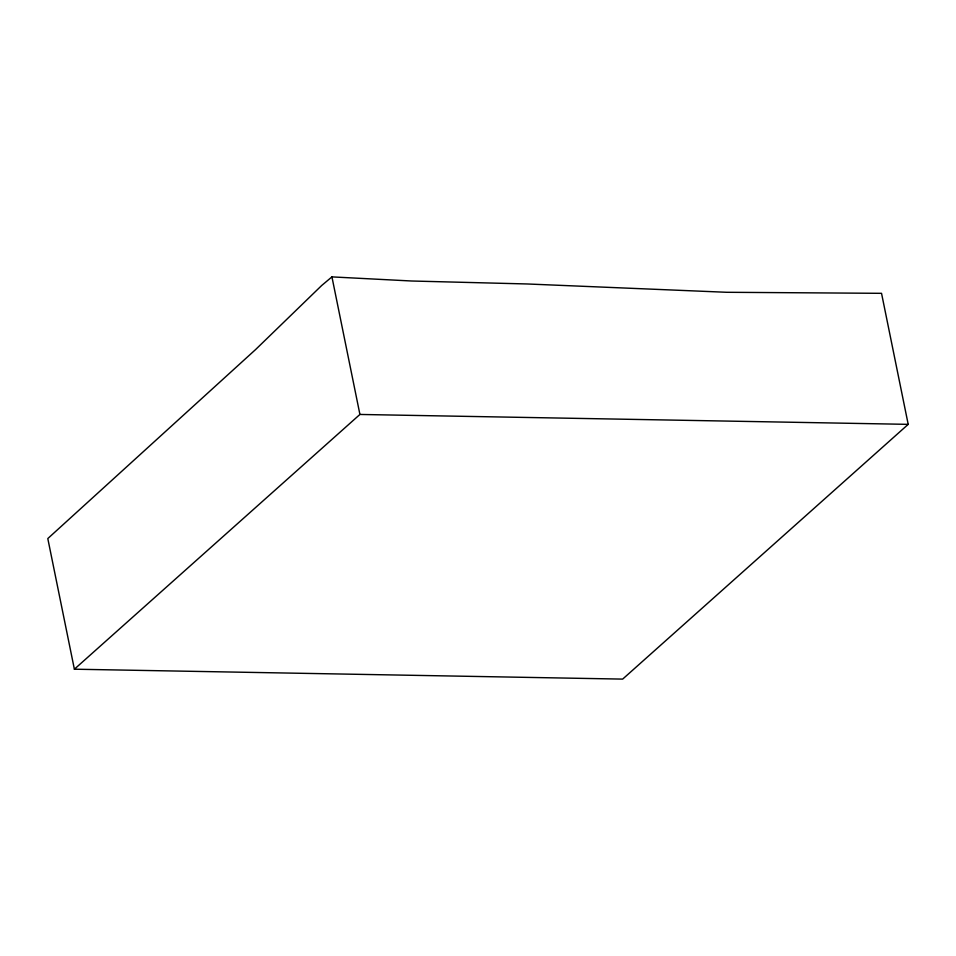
<?xml version="1.0" encoding="UTF-8"?>
<svg xmlns="http://www.w3.org/2000/svg" width="956" height="956" viewBox="0 0 956 956"><rect width="100%" height="100%" fill="white"/><g stroke="black" fill="none" stroke-linecap="round" stroke-linejoin="round"><path stroke-width="1.43" d="M74.377 669.2L359.922 414.45L908.2 424.356L881.54 293.325L726.668 292.285L527.138 283.968L411.678 281.004L331.935 276.893L321.706 285.486L255.599 349.549L47.8 538.563L74.377 669.2L622.655 679.107L908.2 424.356M331.935 276.893L359.922 414.45"/></g></svg>
